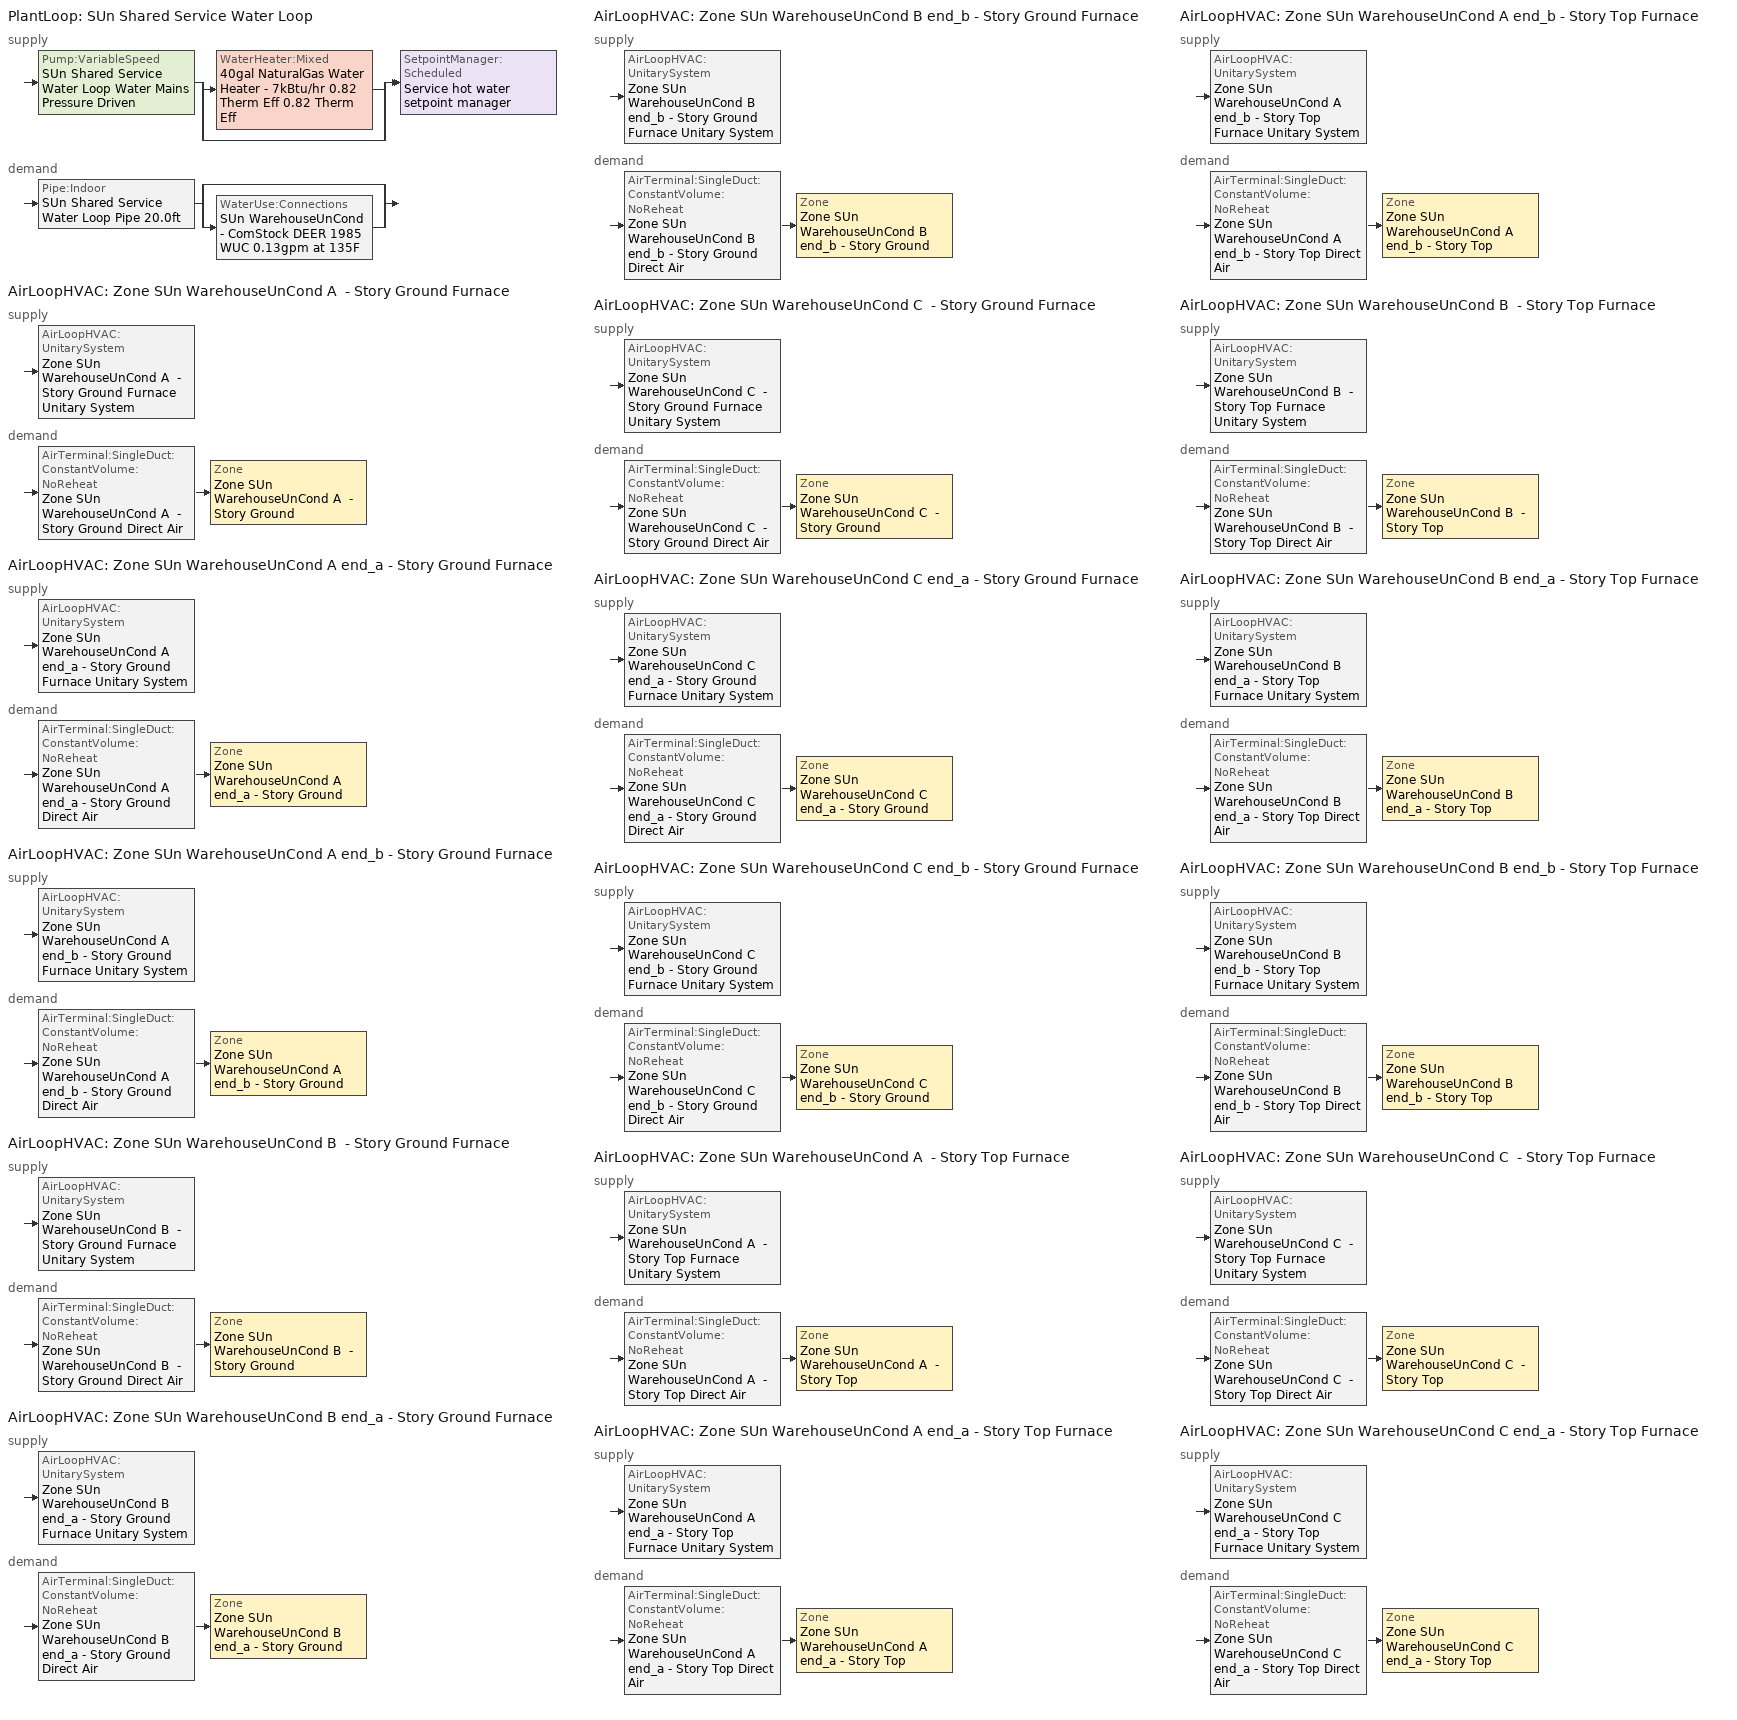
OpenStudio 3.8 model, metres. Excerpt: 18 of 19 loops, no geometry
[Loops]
PlantLoop 'SUn Shared Service Water Loop'
 supply: Pump:VariableSpeed 'SUn Shared Service Water Loop Water Mains Pressure Driven' > split
  | WaterHeater:Mixed '40gal NaturalGas Water Heater - 7kBtu/hr 0.82 Therm Eff 0.82 Therm Eff'
  | bypass
  join > SetpointManager:Scheduled 'Service hot water setpoint manager'
 demand: Pipe:Indoor 'SUn Shared Service Water Loop Pipe 20.0ft' > split
  | bypass
  | WaterUse:Connections 'SUn WarehouseUnCond - ComStock DEER 1985 WUC 0.13gpm at 135F'
AirLoopHVAC 'Zone SUn WarehouseUnCond A  - Story Ground Furnace'
 supply: AirLoopHVAC:UnitarySystem 'Zone SUn WarehouseUnCond A  - Story Ground Furnace Unitary System'
 demand: AirTerminal:SingleDuct:ConstantVolume:NoReheat 'Zone SUn WarehouseUnCond A  - Story Ground Direct Air' > Zone 'Zone SUn WarehouseUnCond A  - Story Ground'
AirLoopHVAC 'Zone SUn WarehouseUnCond A end_a - Story Ground Furnace'
 supply: AirLoopHVAC:UnitarySystem 'Zone SUn WarehouseUnCond A end_a - Story Ground Furnace Unitary System'
 demand: AirTerminal:SingleDuct:ConstantVolume:NoReheat 'Zone SUn WarehouseUnCond A end_a - Story Ground Direct Air' > Zone 'Zone SUn WarehouseUnCond A end_a - Story Ground'
AirLoopHVAC 'Zone SUn WarehouseUnCond A end_b - Story Ground Furnace'
 supply: AirLoopHVAC:UnitarySystem 'Zone SUn WarehouseUnCond A end_b - Story Ground Furnace Unitary System'
 demand: AirTerminal:SingleDuct:ConstantVolume:NoReheat 'Zone SUn WarehouseUnCond A end_b - Story Ground Direct Air' > Zone 'Zone SUn WarehouseUnCond A end_b - Story Ground'
AirLoopHVAC 'Zone SUn WarehouseUnCond B  - Story Ground Furnace'
 supply: AirLoopHVAC:UnitarySystem 'Zone SUn WarehouseUnCond B  - Story Ground Furnace Unitary System'
 demand: AirTerminal:SingleDuct:ConstantVolume:NoReheat 'Zone SUn WarehouseUnCond B  - Story Ground Direct Air' > Zone 'Zone SUn WarehouseUnCond B  - Story Ground'
AirLoopHVAC 'Zone SUn WarehouseUnCond B end_a - Story Ground Furnace'
 supply: AirLoopHVAC:UnitarySystem 'Zone SUn WarehouseUnCond B end_a - Story Ground Furnace Unitary System'
 demand: AirTerminal:SingleDuct:ConstantVolume:NoReheat 'Zone SUn WarehouseUnCond B end_a - Story Ground Direct Air' > Zone 'Zone SUn WarehouseUnCond B end_a - Story Ground'
AirLoopHVAC 'Zone SUn WarehouseUnCond B end_b - Story Ground Furnace'
 supply: AirLoopHVAC:UnitarySystem 'Zone SUn WarehouseUnCond B end_b - Story Ground Furnace Unitary System'
 demand: AirTerminal:SingleDuct:ConstantVolume:NoReheat 'Zone SUn WarehouseUnCond B end_b - Story Ground Direct Air' > Zone 'Zone SUn WarehouseUnCond B end_b - Story Ground'
AirLoopHVAC 'Zone SUn WarehouseUnCond C  - Story Ground Furnace'
 supply: AirLoopHVAC:UnitarySystem 'Zone SUn WarehouseUnCond C  - Story Ground Furnace Unitary System'
 demand: AirTerminal:SingleDuct:ConstantVolume:NoReheat 'Zone SUn WarehouseUnCond C  - Story Ground Direct Air' > Zone 'Zone SUn WarehouseUnCond C  - Story Ground'
AirLoopHVAC 'Zone SUn WarehouseUnCond C end_a - Story Ground Furnace'
 supply: AirLoopHVAC:UnitarySystem 'Zone SUn WarehouseUnCond C end_a - Story Ground Furnace Unitary System'
 demand: AirTerminal:SingleDuct:ConstantVolume:NoReheat 'Zone SUn WarehouseUnCond C end_a - Story Ground Direct Air' > Zone 'Zone SUn WarehouseUnCond C end_a - Story Ground'
AirLoopHVAC 'Zone SUn WarehouseUnCond C end_b - Story Ground Furnace'
 supply: AirLoopHVAC:UnitarySystem 'Zone SUn WarehouseUnCond C end_b - Story Ground Furnace Unitary System'
 demand: AirTerminal:SingleDuct:ConstantVolume:NoReheat 'Zone SUn WarehouseUnCond C end_b - Story Ground Direct Air' > Zone 'Zone SUn WarehouseUnCond C end_b - Story Ground'
AirLoopHVAC 'Zone SUn WarehouseUnCond A  - Story Top Furnace'
 supply: AirLoopHVAC:UnitarySystem 'Zone SUn WarehouseUnCond A  - Story Top Furnace Unitary System'
 demand: AirTerminal:SingleDuct:ConstantVolume:NoReheat 'Zone SUn WarehouseUnCond A  - Story Top Direct Air' > Zone 'Zone SUn WarehouseUnCond A  - Story Top'
AirLoopHVAC 'Zone SUn WarehouseUnCond A end_a - Story Top Furnace'
 supply: AirLoopHVAC:UnitarySystem 'Zone SUn WarehouseUnCond A end_a - Story Top Furnace Unitary System'
 demand: AirTerminal:SingleDuct:ConstantVolume:NoReheat 'Zone SUn WarehouseUnCond A end_a - Story Top Direct Air' > Zone 'Zone SUn WarehouseUnCond A end_a - Story Top'
AirLoopHVAC 'Zone SUn WarehouseUnCond A end_b - Story Top Furnace'
 supply: AirLoopHVAC:UnitarySystem 'Zone SUn WarehouseUnCond A end_b - Story Top Furnace Unitary System'
 demand: AirTerminal:SingleDuct:ConstantVolume:NoReheat 'Zone SUn WarehouseUnCond A end_b - Story Top Direct Air' > Zone 'Zone SUn WarehouseUnCond A end_b - Story Top'
AirLoopHVAC 'Zone SUn WarehouseUnCond B  - Story Top Furnace'
 supply: AirLoopHVAC:UnitarySystem 'Zone SUn WarehouseUnCond B  - Story Top Furnace Unitary System'
 demand: AirTerminal:SingleDuct:ConstantVolume:NoReheat 'Zone SUn WarehouseUnCond B  - Story Top Direct Air' > Zone 'Zone SUn WarehouseUnCond B  - Story Top'
AirLoopHVAC 'Zone SUn WarehouseUnCond B end_a - Story Top Furnace'
 supply: AirLoopHVAC:UnitarySystem 'Zone SUn WarehouseUnCond B end_a - Story Top Furnace Unitary System'
 demand: AirTerminal:SingleDuct:ConstantVolume:NoReheat 'Zone SUn WarehouseUnCond B end_a - Story Top Direct Air' > Zone 'Zone SUn WarehouseUnCond B end_a - Story Top'
AirLoopHVAC 'Zone SUn WarehouseUnCond B end_b - Story Top Furnace'
 supply: AirLoopHVAC:UnitarySystem 'Zone SUn WarehouseUnCond B end_b - Story Top Furnace Unitary System'
 demand: AirTerminal:SingleDuct:ConstantVolume:NoReheat 'Zone SUn WarehouseUnCond B end_b - Story Top Direct Air' > Zone 'Zone SUn WarehouseUnCond B end_b - Story Top'
AirLoopHVAC 'Zone SUn WarehouseUnCond C  - Story Top Furnace'
 supply: AirLoopHVAC:UnitarySystem 'Zone SUn WarehouseUnCond C  - Story Top Furnace Unitary System'
 demand: AirTerminal:SingleDuct:ConstantVolume:NoReheat 'Zone SUn WarehouseUnCond C  - Story Top Direct Air' > Zone 'Zone SUn WarehouseUnCond C  - Story Top'
AirLoopHVAC 'Zone SUn WarehouseUnCond C end_a - Story Top Furnace'
 supply: AirLoopHVAC:UnitarySystem 'Zone SUn WarehouseUnCond C end_a - Story Top Furnace Unitary System'
 demand: AirTerminal:SingleDuct:ConstantVolume:NoReheat 'Zone SUn WarehouseUnCond C end_a - Story Top Direct Air' > Zone 'Zone SUn WarehouseUnCond C end_a - Story Top'
[Construction]
Uninsulated copper pipe 0.75in type L: Copper pipe 0.75in type L
[Material]
Copper pipe 0.75in type L: Roughness=Smooth; Thickness {m}=0.001143; Conductivity {W/m-K}=386; Density {kg/m3}=8906.27; Specific Heat {J/kg-K}=385.1856; Thermal Absorptance=0.9; Solar Absorptance=0.7; Visible Absorptance=0.7
[Sizing:Zone] Zone Cooling Design Supply Air Temperature Input Method=SupplyAirTemperature; Zone Cooling Design Supply Air Temperature {C}=14; Zone Cooling Design Supply Air Temperature Difference {deltaC}=11.11; Zone Heating Design Supply Air Temperature Input Method=SupplyAirTemperature; Zone Heating Design Supply Air Temperature {C}=40; Zone Heating Design Supply Air Temperature Difference {deltaC}=11.11; Zone Cooling Design Supply Air Humidity Ratio {kg-H2O/kg-air}=0.0085; Zone Heating Design Supply Air Humidity Ratio {kg-H2O/kg-air}=0.008; Cooling Design Air Flow Method=DesignDay; Heating Design Air Flow Method=DesignDay; Account for Dedicated Outdoor Air System=No; Dedicated Outdoor Air System Control Strategy=NeutralSupplyAir; Dedicated Outdoor Air Low Setpoint Temperature for Design {C}=autosize; Dedicated Outdoor Air High Setpoint Temperature for Design {C}=autosize; Zone Load Sizing Method=Sensible Load Only No Latent Load; Zone Latent Cooling Design Supply Air Humidity Ratio Input Method=HumidityRatioDifference; Zone Cooling Design Supply Air Humidity Ratio Difference {kgWater/kgDryAir}=0.005; Zone Latent Heating Design Supply Air Humidity Ratio Input Method=HumidityRatioDifference; Zone Humidification Design Supply Air Humidity Ratio Difference {kgWater/kgDryAir}=0.005
Zone SUn WarehouseUnCond A end_a - Story Ground; Zone SUn WarehouseUnCond B end_a - Story Ground; Zone SUn WarehouseUnCond C end_a - Story Ground; Zone SUn WarehouseUnCond A  - Story Ground; Zone SUn WarehouseUnCond B  - Story Ground; Zone SUn WarehouseUnCond C  - Story Ground; Zone SUn WarehouseUnCond A end_b - Story Ground; Zone SUn WarehouseUnCond B end_b - Story Ground; Zone SUn WarehouseUnCond C end_b - Story Ground; Zone SUn WarehouseUnCond A end_a - Story Top; Zone SUn WarehouseUnCond B end_a - Story Top; Zone SUn WarehouseUnCond C end_a - Story Top; Zone SUn WarehouseUnCond A  - Story Top; Zone SUn WarehouseUnCond B  - Story Top; Zone SUn WarehouseUnCond C  - Story Top; Zone SUn WarehouseUnCond A end_b - Story Top; Zone SUn WarehouseUnCond B end_b - Story Top
[Zone equipment]
Zone SUn WarehouseUnCond A end_a - Story Ground: Zone SUn WarehouseUnCond A end_a - Story Ground Direct Air
Zone SUn WarehouseUnCond B end_a - Story Ground: Zone SUn WarehouseUnCond B end_a - Story Ground Direct Air
Zone SUn WarehouseUnCond C end_a - Story Ground: Zone SUn WarehouseUnCond C end_a - Story Ground Direct Air
Zone SUn WarehouseUnCond A  - Story Ground: Zone SUn WarehouseUnCond A  - Story Ground Direct Air
Zone SUn WarehouseUnCond B  - Story Ground: Zone SUn WarehouseUnCond B  - Story Ground Direct Air
Zone SUn WarehouseUnCond C  - Story Ground: Zone SUn WarehouseUnCond C  - Story Ground Direct Air
Zone SUn WarehouseUnCond A end_b - Story Ground: Zone SUn WarehouseUnCond A end_b - Story Ground Direct Air
Zone SUn WarehouseUnCond B end_b - Story Ground: Zone SUn WarehouseUnCond B end_b - Story Ground Direct Air
Zone SUn WarehouseUnCond C end_b - Story Ground: Zone SUn WarehouseUnCond C end_b - Story Ground Direct Air
Zone SUn WarehouseUnCond A end_a - Story Top: Zone SUn WarehouseUnCond A end_a - Story Top Direct Air
Zone SUn WarehouseUnCond B end_a - Story Top: Zone SUn WarehouseUnCond B end_a - Story Top Direct Air
Zone SUn WarehouseUnCond C end_a - Story Top: Zone SUn WarehouseUnCond C end_a - Story Top Direct Air
Zone SUn WarehouseUnCond A  - Story Top: Zone SUn WarehouseUnCond A  - Story Top Direct Air
Zone SUn WarehouseUnCond B  - Story Top: Zone SUn WarehouseUnCond B  - Story Top Direct Air
Zone SUn WarehouseUnCond C  - Story Top: Zone SUn WarehouseUnCond C  - Story Top Direct Air
Zone SUn WarehouseUnCond A end_b - Story Top: Zone SUn WarehouseUnCond A end_b - Story Top Direct Air
Zone SUn WarehouseUnCond B end_b - Story Top: Zone SUn WarehouseUnCond B end_b - Story Top Direct Air
[WaterUse:Connections]
SUn WarehouseUnCond - ComStock DEER 1985 WUC 0.13gpm at 135F: Drain Water Heat Exchanger Type=None; Drain Water Heat Exchanger Destination=Plant; Water Use Equipment Name 1=SUn WarehouseUnCond - ComStock DEER 1985 Service Water Use 0.13gpm at 135F
[WaterUse:Equipment:Definition]
SUn WarehouseUnCond - ComStock DEER 1985 Service Water Use Def 0.13gpm: Peak Flow Rate {m3/s}=8.20504e-06; Target Temperature Schedule=Mixed Water At Faucet Temp - 135F; Sensible Fraction Schedule=Fraction Sensible - 0.2; Latent Fraction Schedule=Fraction Latent - 0.05
[WaterUse:Equipment]
SUn WarehouseUnCond - ComStock DEER 1985 Service Water Use 0.13gpm at 135F: Water Use Equipment Definition=SUn WarehouseUnCond - ComStock DEER 1985 Service Water Use Def 0.13gpm; Flow Rate Fraction Schedule=D_SUn_All_DHW_DHW_Yr
[PlantLoop]
SUn Shared Service Water Loop: Glycol Concentration=0; Maximum Loop Temperature {C}=60; Minimum Loop Temperature {C}=10; Maximum Loop Flow Rate {m3/s}=8.20504e-06; Plant Loop Volume {m3}=0.000984604; Load Distribution Scheme=Optimal
[Sizing:Plant]
SUn Shared Service Water Loop: Loop Type=Heating; Design Loop Exit Temperature {C}=60; Loop Design Temperature Difference {deltaC}=5; Sizing Option=NonCoincident; Zone Timesteps in Averaging Window=1; Coincident Sizing Factor Mode=None
[SetpointManager:Scheduled]
Service hot water setpoint manager: Control Variable=Temperature; Schedule=Service Water Loop Temp - 140F; Setpoint Node or NodeList=SUn Shared Service Water Loop Supply Outlet Node
[Pump:VariableSpeed]
SUn Shared Service Water Loop Water Mains Pressure Driven: Rated Flow Rate {m3/s}=8.20504e-06; Rated Pump Head {Pa}=0.001; Rated Power Consumption {W}=1.33155e-08; Motor Efficiency=0.79; Coefficient 1 of the Part Load Performance Curve=0; Coefficient 2 of the Part Load Performance Curve=3.2485; Coefficient 3 of the Part Load Performance Curve=-4.7443; Coefficient 4 of the Part Load Performance Curve=2.5294; Pump Control Type=Intermittent; Skin Loss Radiative Fraction=0.5; Design Power Sizing Method=PowerPerFlowPerPressure; Design Electric Power per Unit Flow Rate {W/(m3/s)}=348701.1; Design Shaft Power per Unit Flow Rate per Unit Head {W-s/m3-Pa}=1.28205; Design Minimum Flow Rate Fraction=0
[WaterHeater:Mixed]
40gal NaturalGas Water Heater - 7kBtu/hr 0.82 Therm Eff 0.82 Therm Eff: Tank Volume {m3}=0.151416; Setpoint Temperature Schedule=Service Water Loop Temp - 140F; Deadband Temperature Difference {deltaC}=2; Maximum Temperature Limit {C}=60; Heater Control Type=Cycle; Heater Maximum Capacity {W}=1920.98; Heater Fuel Type=NaturalGas; Heater Thermal Efficiency=0.82; Off Cycle Parasitic Fuel Consumption Rate {W}=0; Off Cycle Parasitic Fuel Type=NaturalGas; Off Cycle Parasitic Heat Fraction to Tank=0; On Cycle Parasitic Fuel Consumption Rate {W}=0; On Cycle Parasitic Fuel Type=NaturalGas; On Cycle Parasitic Heat Fraction to Tank=0; Ambient Temperature Indicator=Schedule; Ambient Temperature Schedule=Water Heater Ambient Temp Schedule - 70.0f; Off Cycle Loss Coefficient to Ambient Temperature {W/K}=0.724495; On Cycle Loss Coefficient to Ambient Temperature {W/K}=0.724495; Use Side Effectiveness=1; Source Side Effectiveness=1; Use Side Design Flow Rate {m3/s}=autosize; Source Side Design Flow Rate {m3/s}=autosize; Indirect Water Heating Recovery Time {hr}=1.5; Source Side Flow Control Mode=IndirectHeatPrimarySetpoint
[WaterHeater:Sizing]
40gal NaturalGas Water Heater - 7kBtu/hr 0.82 Therm Eff 0.82 Therm Eff: Design Mode=PeakDraw; Time Storage Can Meet Peak Draw {hr}=0.538503; Time for Tank Recovery {hr}=0; Nominal Tank Volume for Autosizing Plant Connections {m3}=1
[Pipe:Indoor]
SUn Shared Service Water Loop Pipe 20.0ft: Construction=Uninsulated copper pipe 0.75in type L; Environment Type=Schedule; Ambient Temperature Schedule=SUn Shared Service Water Loop Piping Air Temp - 70F; Ambient Air Velocity Schedule=SUn Shared Service Water Loop Piping Air Velocity - 0.67mph; Pipe Inside Diameter {m}=0.019939; Pipe Length {m}=6.096
[AirLoopHVAC] Availability Schedule=Always On Discrete; Design Return Air Flow Fraction of Supply Air Flow=1
Name | Design Supply Air Flow Rate {m3/s}
Zone SUn WarehouseUnCond A  - Story Ground Furnace | 0.706908
Zone SUn WarehouseUnCond A end_a - Story Ground Furnace | 0.0653733
Zone SUn WarehouseUnCond A end_b - Story Ground Furnace | 0.0654166
Zone SUn WarehouseUnCond B  - Story Ground Furnace; Zone SUn WarehouseUnCond B  - Story Top Furnace | 2.06211
Zone SUn WarehouseUnCond B end_a - Story Ground Furnace | 0.14162
Zone SUn WarehouseUnCond B end_b - Story Ground Furnace | 0.141823
Zone SUn WarehouseUnCond C  - Story Ground Furnace | 0.87282
Zone SUn WarehouseUnCond C end_a - Story Ground Furnace | 0.0671758
Zone SUn WarehouseUnCond C end_b - Story Ground Furnace | 0.0654602
Zone SUn WarehouseUnCond A  - Story Top Furnace | 0.945606
Zone SUn WarehouseUnCond A end_a - Story Top Furnace | 0.0768691
Zone SUn WarehouseUnCond A end_b - Story Top Furnace | 0.0769804
Zone SUn WarehouseUnCond B end_a - Story Top Furnace | 0.186212
Zone SUn WarehouseUnCond B end_b - Story Top Furnace | 0.186694
Zone SUn WarehouseUnCond C  - Story Top Furnace | 0.94809
Zone SUn WarehouseUnCond C end_a - Story Top Furnace | 0.0769812
[Sizing:System] Type of Load to Size On=Sensible; Design Outdoor Air Flow Rate {m3/s}=Autosize; Central Heating Maximum System Air Flow Ratio=0.3; Preheat Design Temperature {C}=7.22222; Preheat Design Humidity Ratio {kg-H2O/kg-Air}=0.008; Precool Design Temperature {C}=12.7778; Precool Design Humidity Ratio {kg-H2O/kg-Air}=0.008; Central Cooling Design Supply Air Temperature {C}=12.7778; Central Heating Design Supply Air Temperature {C}=50; Sizing Option=NonCoincident; 100% Outdoor Air in Cooling=Yes; 100% Outdoor Air in Heating=Yes; Central Cooling Design Supply Air Humidity Ratio {kg-H2O/kg-Air}=0.0085; Central Heating Design Supply Air Humidity Ratio {kg-H2O/kg-Air}=0.008; Cooling Design Air Flow Method=DesignDay; Heating Design Air Flow Method=DesignDay; System Outdoor Air Method=ZoneSum; Zone Maximum Outdoor Air Fraction=1; Cooling Supply Air Flow Rate Per Floor Area {m3/s-m2}=0.00996765; Cooling Fraction of Autosized Cooling Supply Air Flow Rate=1; Cooling Supply Air Flow Rate Per Unit Cooling Capacity {m3/s-W}=3.94755e-05; Heating Supply Air Flow Rate Per Floor Area {m3/s-m2}=0.00996765; Heating Fraction of Autosized Heating Supply Air Flow Rate=1; Heating Fraction of Autosized Cooling Supply Air Flow Rate=1; Heating Supply Air Flow Rate Per Unit Heating Capacity {m3/s-W}=3.15882e-05; Cooling Design Capacity Method=CoolingDesignCapacity; Cooling Design Capacity Per Floor Area {W/m2}=234.7; Fraction of Autosized Cooling Design Capacity=1; Heating Design Capacity Method=HeatingDesignCapacity; Heating Design Capacity Per Floor Area {W/m2}=157; Fraction of Autosized Heating Design Capacity=1; Central Cooling Capacity Control Method=OnOff; Occupant Diversity=1
Name | Cooling Design Capacity {W} | Heating Design Capacity {W}
Zone SUn WarehouseUnCond A  - Story Ground Furnace | 11449.38 | 39216.59
Zone SUn WarehouseUnCond A end_a - Story Ground Furnace | 447.91 | 3626.66
Zone SUn WarehouseUnCond A end_b - Story Ground Furnace | 445.8 | 3629.07
Zone SUn WarehouseUnCond B  - Story Ground Furnace | 46746.31 | 93768.95
Zone SUn WarehouseUnCond B end_a - Story Ground Furnace | 3170.98 | 7856.54
Zone SUn WarehouseUnCond B end_b - Story Ground Furnace | 1962.49 | 7867.8
Zone SUn WarehouseUnCond C  - Story Ground Furnace | 25412.72 | 39275.14
Zone SUn WarehouseUnCond C end_a - Story Ground Furnace | 1987.06 | 3629.09
Zone SUn WarehouseUnCond C end_b - Story Ground Furnace | 1411.1 | 3631.49
Zone SUn WarehouseUnCond A  - Story Top Furnace | 11373.88 | 52458.67
Zone SUn WarehouseUnCond A end_a - Story Top Furnace | 498.5 | 4264.41
Zone SUn WarehouseUnCond A end_b - Story Top Furnace | 445.8 | 4270.58
Zone SUn WarehouseUnCond B  - Story Top Furnace | 47867.46 | 93768.95
Zone SUn WarehouseUnCond B end_a - Story Top Furnace | 2542.91 | 10330.32
Zone SUn WarehouseUnCond B end_b - Story Top Furnace | 1962.49 | 10357.06
Zone SUn WarehouseUnCond C  - Story Top Furnace | 26329.59 | 52596.46
Zone SUn WarehouseUnCond C end_a - Story Top Furnace | 2254.43 | 4270.63
[Coil:Heating:Gas] Availability Schedule=Always On Discrete; Gas Burner Efficiency=0.78; On Cycle Parasitic Electric Load {W}=0; Off Cycle Parasitic Gas Load {W}=0
Name | Nominal Capacity {W}
Zone SUn WarehouseUnCond A  - Story Ground Furnace Heating Coil | 39216.6
Zone SUn WarehouseUnCond A end_a - Story Ground Furnace Heating Coil | 3626.66
Zone SUn WarehouseUnCond A end_b - Story Ground Furnace Heating Coil | 3629.07
Zone SUn WarehouseUnCond B  - Story Ground Furnace Heating Coil; Zone SUn WarehouseUnCond B  - Story Top Furnace Heating Coil | 114398
Zone SUn WarehouseUnCond B end_a - Story Ground Furnace Heating Coil | 7856.54
Zone SUn WarehouseUnCond B end_b - Story Ground Furnace Heating Coil | 7867.8
Zone SUn WarehouseUnCond C  - Story Ground Furnace Heating Coil | 48420.8
Zone SUn WarehouseUnCond C end_a - Story Ground Furnace Heating Coil | 3726.66
Zone SUn WarehouseUnCond C end_b - Story Ground Furnace Heating Coil | 3631.49
Zone SUn WarehouseUnCond A  - Story Top Furnace Heating Coil | 52458.7
Zone SUn WarehouseUnCond A end_a - Story Top Furnace Heating Coil | 4264.41
Zone SUn WarehouseUnCond A end_b - Story Top Furnace Heating Coil | 4270.58
Zone SUn WarehouseUnCond B end_a - Story Top Furnace Heating Coil | 10330.3
Zone SUn WarehouseUnCond B end_b - Story Top Furnace Heating Coil | 10357.1
Zone SUn WarehouseUnCond C  - Story Top Furnace Heating Coil | 52596.5
Zone SUn WarehouseUnCond C end_a - Story Top Furnace Heating Coil | 4270.63
[Fan:OnOff] Availability Schedule=Always On Discrete; Pressure Rise {Pa}=622.722; Motor In Airstream Fraction=1
Name | Fan Total Efficiency | Maximum Flow Rate {m3/s} | Motor Efficiency | Fan Power Ratio Function of Speed Ratio Curve | Fan Efficiency Ratio Function of Speed Ratio Curve
Zone SUn WarehouseUnCond A  - Story Ground Furnace Supply Fan | 0.5135 | 0.706908 | 0.79 | Fan On Off Power Curve | Fan On Off Efficiency Curve
Zone SUn WarehouseUnCond A end_a - Story Ground Furnace Supply Fan | 0.5135 | 0.0653733 | 0.79 | Fan On Off Power Curve 1 | Fan On Off Efficiency Curve 1
Zone SUn WarehouseUnCond A end_b - Story Ground Furnace Supply Fan | 0.5135 | 0.0654166 | 0.79 | Fan On Off Power Curve 2 | Fan On Off Efficiency Curve 2
Zone SUn WarehouseUnCond B  - Story Ground Furnace Supply Fan | 0.5525 | 2.06211 | 0.85 | Fan On Off Power Curve 3 | Fan On Off Efficiency Curve 3
Zone SUn WarehouseUnCond B end_a - Story Ground Furnace Supply Fan | 0.5135 | 0.14162 | 0.79 | Fan On Off Power Curve 4 | Fan On Off Efficiency Curve 4
Zone SUn WarehouseUnCond B end_b - Story Ground Furnace Supply Fan | 0.5135 | 0.141823 | 0.79 | Fan On Off Power Curve 5 | Fan On Off Efficiency Curve 5
Zone SUn WarehouseUnCond C  - Story Ground Furnace Supply Fan | 0.5395 | 0.87282 | 0.83 | Fan On Off Power Curve 6 | Fan On Off Efficiency Curve 6
Zone SUn WarehouseUnCond C end_a - Story Ground Furnace Supply Fan | 0.5135 | 0.0671758 | 0.79 | Fan On Off Power Curve 7 | Fan On Off Efficiency Curve 7
Zone SUn WarehouseUnCond C end_b - Story Ground Furnace Supply Fan | 0.5135 | 0.0654602 | 0.79 | Fan On Off Power Curve 8 | Fan On Off Efficiency Curve 8
Zone SUn WarehouseUnCond A  - Story Top Furnace Supply Fan | 0.5135 | 0.945606 | 0.79 | Fan On Off Power Curve 9 | Fan On Off Efficiency Curve 9
Zone SUn WarehouseUnCond A end_a - Story Top Furnace Supply Fan | 0.5135 | 0.0768691 | 0.79 | Fan On Off Power Curve 10 | Fan On Off Efficiency Curve 10
Zone SUn WarehouseUnCond A end_b - Story Top Furnace Supply Fan | 0.5135 | 0.0769804 | 0.79 | Fan On Off Power Curve 11 | Fan On Off Efficiency Curve 11
Zone SUn WarehouseUnCond B  - Story Top Furnace Supply Fan | 0.5525 | 2.06211 | 0.85 | Fan On Off Power Curve 12 | Fan On Off Efficiency Curve 12
Zone SUn WarehouseUnCond B end_a - Story Top Furnace Supply Fan | 0.5135 | 0.186212 | 0.79 | Fan On Off Power Curve 13 | Fan On Off Efficiency Curve 13
Zone SUn WarehouseUnCond B end_b - Story Top Furnace Supply Fan | 0.5135 | 0.186694 | 0.79 | Fan On Off Power Curve 14 | Fan On Off Efficiency Curve 14
Zone SUn WarehouseUnCond C  - Story Top Furnace Supply Fan | 0.5395 | 0.94809 | 0.83 | Fan On Off Power Curve 15 | Fan On Off Efficiency Curve 15
Zone SUn WarehouseUnCond C end_a - Story Top Furnace Supply Fan | 0.5135 | 0.0769812 | 0.79 | Fan On Off Power Curve 16 | Fan On Off Efficiency Curve 16
[AirLoopHVAC:UnitarySystem] Control Type=Load; Dehumidification Control Type=None; Availability Schedule=Always On Discrete; Fan Placement=BlowThrough; Supply Air Fan Operating Mode Schedule=Always Off Discrete; DX Heating Coil Sizing Ratio=1; Use DOAS DX Cooling Coil=No; DOAS DX Cooling Coil Leaving Minimum Air Temperature {C}=2; Latent Load Control=SensibleOnlyLoadControl; Supply Air Flow Rate Method During Cooling Operation=SupplyAirFlowRate; Supply Air Flow Rate During Cooling Operation {m3/s}=0; Supply Air Flow Rate Method During Heating Operation=SupplyAirFlowRate; Supply Air Flow Rate Method When No Cooling or Heating is Required=SupplyAirFlowRate; Supply Air Flow Rate When No Cooling or Heating is Required {m3/s}=0; No Load Supply Air Flow Rate Control Set To Low Speed=Yes; Maximum Supply Air Temperature {C}=50; Maximum Outdoor Dry-Bulb Temperature for Supplemental Heater Operation {C}=21; Ancilliary On-Cycle Electric Power {W}=0; Ancilliary Off-Cycle Electric Power {W}=0
Name | Controlling Zone or Thermostat Location | Supply Fan | Heating Coil | Supply Air Flow Rate During Heating Operation {m3/s}
Zone SUn WarehouseUnCond A  - Story Ground Furnace Unitary System | Zone SUn WarehouseUnCond A  - Story Ground | Zone SUn WarehouseUnCond A  - Story Ground Furnace Supply Fan | Zone SUn WarehouseUnCond A  - Story Ground Furnace Heating Coil | 0.706908
Zone SUn WarehouseUnCond A end_a - Story Ground Furnace Unitary System | Zone SUn WarehouseUnCond A end_a - Story Ground | Zone SUn WarehouseUnCond A end_a - Story Ground Furnace Supply Fan | Zone SUn WarehouseUnCond A end_a - Story Ground Furnace Heating Coil | 0.0653733
Zone SUn WarehouseUnCond A end_b - Story Ground Furnace Unitary System | Zone SUn WarehouseUnCond A end_b - Story Ground | Zone SUn WarehouseUnCond A end_b - Story Ground Furnace Supply Fan | Zone SUn WarehouseUnCond A end_b - Story Ground Furnace Heating Coil | 0.0654166
Zone SUn WarehouseUnCond B  - Story Ground Furnace Unitary System | Zone SUn WarehouseUnCond B  - Story Ground | Zone SUn WarehouseUnCond B  - Story Ground Furnace Supply Fan | Zone SUn WarehouseUnCond B  - Story Ground Furnace Heating Coil | 2.06211
Zone SUn WarehouseUnCond B end_a - Story Ground Furnace Unitary System | Zone SUn WarehouseUnCond B end_a - Story Ground | Zone SUn WarehouseUnCond B end_a - Story Ground Furnace Supply Fan | Zone SUn WarehouseUnCond B end_a - Story Ground Furnace Heating Coil | 0.14162
Zone SUn WarehouseUnCond B end_b - Story Ground Furnace Unitary System | Zone SUn WarehouseUnCond B end_b - Story Ground | Zone SUn WarehouseUnCond B end_b - Story Ground Furnace Supply Fan | Zone SUn WarehouseUnCond B end_b - Story Ground Furnace Heating Coil | 0.141823
Zone SUn WarehouseUnCond C  - Story Ground Furnace Unitary System | Zone SUn WarehouseUnCond C  - Story Ground | Zone SUn WarehouseUnCond C  - Story Ground Furnace Supply Fan | Zone SUn WarehouseUnCond C  - Story Ground Furnace Heating Coil | 0.87282
Zone SUn WarehouseUnCond C end_a - Story Ground Furnace Unitary System | Zone SUn WarehouseUnCond C end_a - Story Ground | Zone SUn WarehouseUnCond C end_a - Story Ground Furnace Supply Fan | Zone SUn WarehouseUnCond C end_a - Story Ground Furnace Heating Coil | 0.0671758
Zone SUn WarehouseUnCond C end_b - Story Ground Furnace Unitary System | Zone SUn WarehouseUnCond C end_b - Story Ground | Zone SUn WarehouseUnCond C end_b - Story Ground Furnace Supply Fan | Zone SUn WarehouseUnCond C end_b - Story Ground Furnace Heating Coil | 0.0654602
Zone SUn WarehouseUnCond A  - Story Top Furnace Unitary System | Zone SUn WarehouseUnCond A  - Story Top | Zone SUn WarehouseUnCond A  - Story Top Furnace Supply Fan | Zone SUn WarehouseUnCond A  - Story Top Furnace Heating Coil | 0.945606
Zone SUn WarehouseUnCond A end_a - Story Top Furnace Unitary System | Zone SUn WarehouseUnCond A end_a - Story Top | Zone SUn WarehouseUnCond A end_a - Story Top Furnace Supply Fan | Zone SUn WarehouseUnCond A end_a - Story Top Furnace Heating Coil | 0.0768691
Zone SUn WarehouseUnCond A end_b - Story Top Furnace Unitary System | Zone SUn WarehouseUnCond A end_b - Story Top | Zone SUn WarehouseUnCond A end_b - Story Top Furnace Supply Fan | Zone SUn WarehouseUnCond A end_b - Story Top Furnace Heating Coil | 0.0769804
Zone SUn WarehouseUnCond B  - Story Top Furnace Unitary System | Zone SUn WarehouseUnCond B  - Story Top | Zone SUn WarehouseUnCond B  - Story Top Furnace Supply Fan | Zone SUn WarehouseUnCond B  - Story Top Furnace Heating Coil | 2.06211
Zone SUn WarehouseUnCond B end_a - Story Top Furnace Unitary System | Zone SUn WarehouseUnCond B end_a - Story Top | Zone SUn WarehouseUnCond B end_a - Story Top Furnace Supply Fan | Zone SUn WarehouseUnCond B end_a - Story Top Furnace Heating Coil | 0.186212
Zone SUn WarehouseUnCond B end_b - Story Top Furnace Unitary System | Zone SUn WarehouseUnCond B end_b - Story Top | Zone SUn WarehouseUnCond B end_b - Story Top Furnace Supply Fan | Zone SUn WarehouseUnCond B end_b - Story Top Furnace Heating Coil | 0.186694
Zone SUn WarehouseUnCond C  - Story Top Furnace Unitary System | Zone SUn WarehouseUnCond C  - Story Top | Zone SUn WarehouseUnCond C  - Story Top Furnace Supply Fan | Zone SUn WarehouseUnCond C  - Story Top Furnace Heating Coil | 0.94809
Zone SUn WarehouseUnCond C end_a - Story Top Furnace Unitary System | Zone SUn WarehouseUnCond C end_a - Story Top | Zone SUn WarehouseUnCond C end_a - Story Top Furnace Supply Fan | Zone SUn WarehouseUnCond C end_a - Story Top Furnace Heating Coil | 0.0769812
[AirTerminal:SingleDuct:ConstantVolume:NoReheat] Availability Schedule=Always On Discrete
Name | Maximum Air Flow Rate {m3/s}
Zone SUn WarehouseUnCond A  - Story Ground Direct Air | 0.706908
Zone SUn WarehouseUnCond A end_a - Story Ground Direct Air | 0.0653733
Zone SUn WarehouseUnCond A end_b - Story Ground Direct Air | 0.0654166
Zone SUn WarehouseUnCond B  - Story Ground Direct Air; Zone SUn WarehouseUnCond B  - Story Top Direct Air | 2.06211
Zone SUn WarehouseUnCond B end_a - Story Ground Direct Air | 0.14162
Zone SUn WarehouseUnCond B end_b - Story Ground Direct Air | 0.141823
Zone SUn WarehouseUnCond C  - Story Ground Direct Air | 0.87282
Zone SUn WarehouseUnCond C end_a - Story Ground Direct Air | 0.0671758
Zone SUn WarehouseUnCond C end_b - Story Ground Direct Air | 0.0654602
Zone SUn WarehouseUnCond A  - Story Top Direct Air | 0.945606
Zone SUn WarehouseUnCond A end_a - Story Top Direct Air | 0.0768691
Zone SUn WarehouseUnCond A end_b - Story Top Direct Air | 0.0769804
Zone SUn WarehouseUnCond B end_a - Story Top Direct Air | 0.186212
Zone SUn WarehouseUnCond B end_b - Story Top Direct Air | 0.186694
Zone SUn WarehouseUnCond C  - Story Top Direct Air | 0.94809
Zone SUn WarehouseUnCond C end_a - Story Top Direct Air | 0.0769812
[Schedule:Ruleset]
D_SUn_All_DHW_DHW_Yr: Default Day Schedule=D_SUn_All_DHW_DHW_Yr Default; Summer Design Day Schedule=D_SUn_All_DHW_DHW_Yr Summer Design Day; Winter Design Day Schedule=D_SUn_All_DHW_DHW_Yr Winter Design Day
Fraction Sensible - 0.2: Default Day Schedule=Fraction Sensible - 0.2 Default
Fraction Latent - 0.05: Default Day Schedule=Fraction Latent - 0.05 Default
Mixed Water At Faucet Temp - 135F: Default Day Schedule=Mixed Water At Faucet Temp - 135F Default
Service Water Loop Temp - 140F: Default Day Schedule=Service Water Loop Temp - 140F Default
Water Heater Ambient Temp Schedule - 70.0f: Default Day Schedule=Water Heater Ambient Temp Schedule - 70.0f Default
SUn Shared Service Water Loop Piping Air Temp - 70F: Default Day Schedule=SUn Shared Service Water Loop Piping Air Temp - 70F Default
SUn Shared Service Water Loop Piping Air Velocity - 0.67mph: Default Day Schedule=SUn Shared Service Water Loop Piping Air Velocity - 0.67mph Default
[Schedule:Day]
D_SUn_All_DHW_DHW_Yr Default: Average, 7, 0, 0, 7, 15, 0.1, 7, 30, 0.2, 7, 45, 0.3, 8, 0, 0.4, 8, 15, 0.5, 8, 30, 0.6, 8, 45, 0.7, 9, 0, 0.8, 16, 30, 0.8, 16, 45, 0.7, 17, 0, 0.6, 17, 15, 0.5, 17, 30, 0.4, 17, 45, 0.3, 18, 0, 0.2, 18, 15, 0.1, 18, 30, 0, 24, 0, 0
D_SUn_All_DHW_DHW_Yr Summer Design Day; D_SUn_All_DHW_DHW_Yr Winter Design Day: 6, 0, 0, 7, 0, 0.4, 17, 0, 0.8, 18, 0, 0.4, 24, 0, 0
D_SUn_All_DHW_DHW_Yr Wknd Day: Average, 1, 30, 0, 24, 0, 0
Fraction Sensible - 0.2 Default: 24, 0, 0.2
Fraction Latent - 0.05 Default: 24, 0, 0.05
Mixed Water At Faucet Temp - 135F Default: 24, 0, 57.2222
Service Water Loop Temp - 140F Default: 24, 0, 60
Water Heater Ambient Temp Schedule - 70.0f Default; SUn Shared Service Water Loop Piping Air Temp - 70F Default: 24, 0, 21.1111
SUn Shared Service Water Loop Piping Air Velocity - 0.67mph Default: 24, 0, 0.3
[Schedule:Rule]
Schedule Rule 8: Schedule Ruleset=D_SUn_All_DHW_DHW_Yr; Rule Order=0; Day Schedule=D_SUn_All_DHW_DHW_Yr Wknd Day; Apply Sunday=Yes; Apply Saturday=Yes; Date Specification Type=DateRange; Start Month=1; Start Day=1; End Month=12; End Day=31
[Schedule:Constant]
Name | Value
Always On Discrete | 1
Always Off Discrete | 0
[Curve:Exponent] Coefficient1 Constant=1; Coefficient2 Constant=0; Coefficient3 Constant=0; Minimum Value of x=0; Maximum Value of x=1
Fan On Off Power Curve; Fan On Off Power Curve 1; Fan On Off Power Curve 2; Fan On Off Power Curve 3; Fan On Off Power Curve 4; Fan On Off Power Curve 5; Fan On Off Power Curve 6; Fan On Off Power Curve 7; Fan On Off Power Curve 8; Fan On Off Power Curve 9; Fan On Off Power Curve 10; Fan On Off Power Curve 11; Fan On Off Power Curve 12; Fan On Off Power Curve 13; Fan On Off Power Curve 14; Fan On Off Power Curve 15; Fan On Off Power Curve 16
[Curve:Cubic] Coefficient1 Constant=1; Coefficient2 x=0; Coefficient3 x**2=0; Coefficient4 x**3=0; Minimum Value of x=0; Maximum Value of x=1
Fan On Off Efficiency Curve; Fan On Off Efficiency Curve 1; Fan On Off Efficiency Curve 2; Fan On Off Efficiency Curve 3; Fan On Off Efficiency Curve 4; Fan On Off Efficiency Curve 5; Fan On Off Efficiency Curve 6; Fan On Off Efficiency Curve 7; Fan On Off Efficiency Curve 8; Fan On Off Efficiency Curve 9; Fan On Off Efficiency Curve 10; Fan On Off Efficiency Curve 11; Fan On Off Efficiency Curve 12; Fan On Off Efficiency Curve 13; Fan On Off Efficiency Curve 14; Fan On Off Efficiency Curve 15; Fan On Off Efficiency Curve 16
